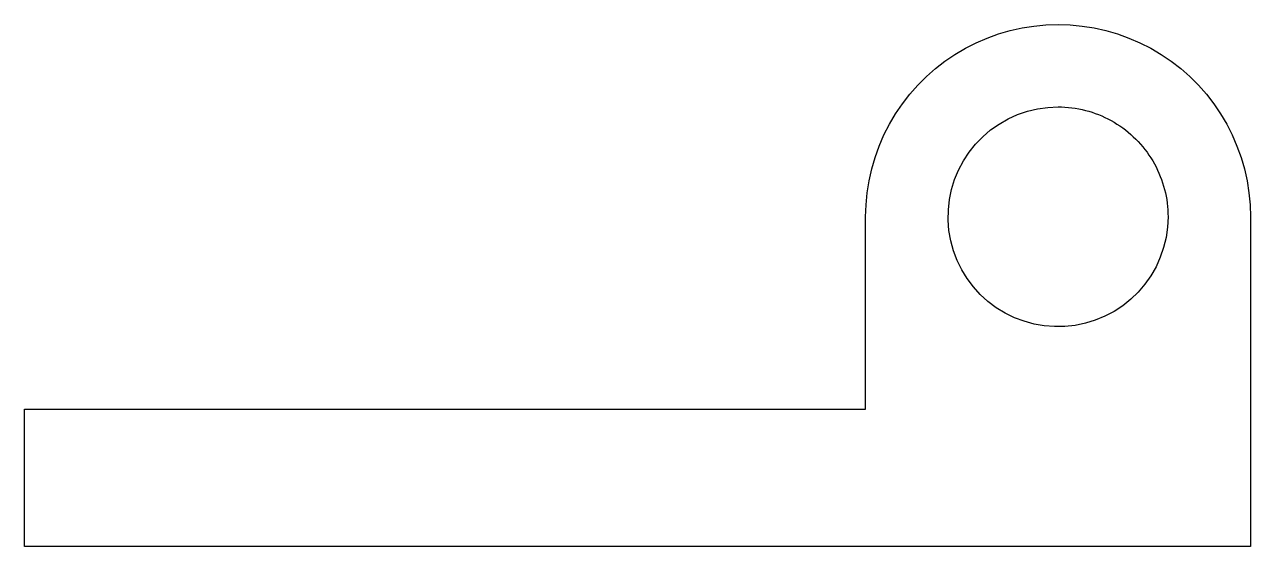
# Model space of a CAD drawing. Header units: metres. Extents: x -34.8 to 9.8, y 0 to 19.
import ezdxf

# ---------------------------------------------------------------- set-up
doc = ezdxf.new("R2010")
doc.units = ezdxf.units.M

msp = doc.modelspace()

# ---------------------------------------------------------------- linework, layer by layer
for points in [[(-4.2, 12), (-4.186, 12.44), (-4.145, 12.877), (-4.076, 13.312), (-3.98, 13.741), (-3.857, 14.163), (-3.708, 14.577), (-3.534, 14.98), (-3.334, 15.372), (-3.11, 15.751), (-2.863, 16.114), (-2.594, 16.462), (-2.303, 16.792), (-1.992, 17.103), (-1.662, 17.394), (-1.314, 17.663), (-0.951, 17.91), (-0.572, 18.134), (-0.18, 18.334), (0.223, 18.508), (0.637, 18.657), (1.059, 18.78), (1.488, 18.876), (1.923, 18.945), (2.36, 18.986), (2.8, 19), (3.24, 18.986), (3.677, 18.945), (4.112, 18.876), (4.541, 18.78), (4.963, 18.657), (5.377, 18.508), (5.78, 18.334), (6.172, 18.134), (6.551, 17.91), (6.914, 17.663), (7.262, 17.394), (7.592, 17.103), (7.903, 16.792), (8.194, 16.462), (8.463, 16.114), (8.71, 15.751), (8.934, 15.372), (9.134, 14.98), (9.308, 14.577), (9.457, 14.163), (9.58, 13.741), (9.676, 13.312), (9.745, 12.877), (9.786, 12.44), (9.8, 12)], [(6.8, 12), (6.782, 11.624), (6.729, 11.25), (6.641, 10.884), (6.519, 10.528), (6.364, 10.184), (6.177, 9.857), (5.961, 9.548), (5.716, 9.262), (5.445, 9), (5.151, 8.764), (4.836, 8.557), (4.503, 8.381), (4.155, 8.236), (3.795, 8.126), (3.426, 8.049), (3.051, 8.008), (2.674, 8.002), (2.299, 8.032), (1.927, 8.096), (1.564, 8.196), (1.211, 8.329), (0.873, 8.495), (0.552, 8.692), (0.25, 8.918), (-0.028, 9.172), (-0.282, 9.45), (-0.508, 9.752), (-0.705, 10.073), (-0.871, 10.411), (-1.004, 10.764), (-1.104, 11.127), (-1.168, 11.499), (-1.198, 11.874), (-1.192, 12.251), (-1.151, 12.626), (-1.074, 12.995), (-0.964, 13.355), (-0.819, 13.703), (-0.643, 14.036), (-0.436, 14.351), (-0.2, 14.645), (0.062, 14.916), (0.348, 15.161), (0.657, 15.377), (0.984, 15.564), (1.328, 15.719), (1.684, 15.841), (2.05, 15.929), (2.424, 15.982), (2.8, 16)], [(2.8, 16), (2.926, 15.998), (3.051, 15.992), (3.176, 15.982), (3.301, 15.968), (3.426, 15.951), (3.55, 15.929), (3.673, 15.904), (3.795, 15.874), (3.916, 15.841), (4.036, 15.804), (4.155, 15.764), (4.272, 15.719), (4.389, 15.671), (4.503, 15.619), (4.616, 15.564), (4.727, 15.505), (4.836, 15.443), (4.943, 15.377), (5.048, 15.308), (5.151, 15.236), (5.252, 15.161), (5.35, 15.082), (5.445, 15), (5.538, 14.916), (5.628, 14.828), (5.716, 14.738), (5.8, 14.645), (5.882, 14.55), (5.961, 14.452), (6.036, 14.351), (6.108, 14.248), (6.177, 14.143), (6.243, 14.036), (6.305, 13.927), (6.364, 13.816), (6.419, 13.703), (6.471, 13.589), (6.519, 13.472), (6.564, 13.355), (6.604, 13.236), (6.641, 13.116), (6.674, 12.995), (6.704, 12.873), (6.729, 12.75), (6.751, 12.626), (6.768, 12.501), (6.782, 12.376), (6.792, 12.251), (6.798, 12.126), (6.8, 12)], [(-4.2, 5), (-4.2, 5.14), (-4.2, 5.28), (-4.2, 5.42), (-4.2, 5.56), (-4.2, 5.7), (-4.2, 5.84), (-4.2, 5.98), (-4.2, 6.12), (-4.2, 6.26), (-4.2, 6.4), (-4.2, 6.54), (-4.2, 6.68), (-4.2, 6.82), (-4.2, 6.96), (-4.2, 7.1), (-4.2, 7.24), (-4.2, 7.38), (-4.2, 7.52), (-4.2, 7.66), (-4.2, 7.8), (-4.2, 7.94), (-4.2, 8.08), (-4.2, 8.22), (-4.2, 8.36), (-4.2, 8.5), (-4.2, 8.64), (-4.2, 8.78), (-4.2, 8.92), (-4.2, 9.06), (-4.2, 9.2), (-4.2, 9.34), (-4.2, 9.48), (-4.2, 9.62), (-4.2, 9.76), (-4.2, 9.9), (-4.2, 10.04), (-4.2, 10.18), (-4.2, 10.32), (-4.2, 10.46), (-4.2, 10.6), (-4.2, 10.74), (-4.2, 10.88), (-4.2, 11.02), (-4.2, 11.16), (-4.2, 11.3), (-4.2, 11.44), (-4.2, 11.58), (-4.2, 11.72), (-4.2, 11.86), (-4.2, 12)], [(-4.2, 5), (-4.2, 5.14), (-4.2, 5.28), (-4.2, 5.42), (-4.2, 5.56), (-4.2, 5.7), (-4.2, 5.84), (-4.2, 5.98), (-4.2, 6.12), (-4.2, 6.26), (-4.2, 6.4), (-4.2, 6.54), (-4.2, 6.68), (-4.2, 6.82), (-4.2, 6.96), (-4.2, 7.1), (-4.2, 7.24), (-4.2, 7.38), (-4.2, 7.52), (-4.2, 7.66), (-4.2, 7.8), (-4.2, 7.94), (-4.2, 8.08), (-4.2, 8.22), (-4.2, 8.36), (-4.2, 8.5), (-4.2, 8.64), (-4.2, 8.78), (-4.2, 8.92), (-4.2, 9.06), (-4.2, 9.2), (-4.2, 9.34), (-4.2, 9.48), (-4.2, 9.62), (-4.2, 9.76), (-4.2, 9.9), (-4.2, 10.04), (-4.2, 10.18), (-4.2, 10.32), (-4.2, 10.46), (-4.2, 10.6), (-4.2, 10.74), (-4.2, 10.88), (-4.2, 11.02), (-4.2, 11.16), (-4.2, 11.3), (-4.2, 11.44), (-4.2, 11.58), (-4.2, 11.72), (-4.2, 11.86), (-4.2, 12)], [(9.8, 12), (9.8, 11.76), (9.8, 11.52), (9.8, 11.28), (9.8, 11.04), (9.8, 10.8), (9.8, 10.56), (9.8, 10.32), (9.8, 10.08), (9.8, 9.84), (9.8, 9.6), (9.8, 9.36), (9.8, 9.12), (9.8, 8.88), (9.8, 8.64), (9.8, 8.4), (9.8, 8.16), (9.8, 7.92), (9.8, 7.68), (9.8, 7.44), (9.8, 7.2), (9.8, 6.96), (9.8, 6.72), (9.8, 6.48), (9.8, 6.24), (9.8, 6), (9.8, 5.76), (9.8, 5.52), (9.8, 5.28), (9.8, 5.04), (9.8, 4.8), (9.8, 4.56), (9.8, 4.32), (9.8, 4.08), (9.8, 3.84), (9.8, 3.6), (9.8, 3.36), (9.8, 3.12), (9.8, 2.88), (9.8, 2.64), (9.8, 2.4), (9.8, 2.16), (9.8, 1.92), (9.8, 1.68), (9.8, 1.44), (9.8, 1.2), (9.8, 0.96), (9.8, 0.72), (9.8, 0.48), (9.8, 0.24), (9.8, 0)], [(-34.8, 0), (-34.8, 0.1), (-34.8, 0.2), (-34.8, 0.3), (-34.8, 0.4), (-34.8, 0.5), (-34.8, 0.6), (-34.8, 0.7), (-34.8, 0.8), (-34.8, 0.9), (-34.8, 1), (-34.8, 1.1), (-34.8, 1.2), (-34.8, 1.3), (-34.8, 1.4), (-34.8, 1.5), (-34.8, 1.6), (-34.8, 1.7), (-34.8, 1.8), (-34.8, 1.9), (-34.8, 2), (-34.8, 2.1), (-34.8, 2.2), (-34.8, 2.3), (-34.8, 2.4), (-34.8, 2.5), (-34.8, 2.6), (-34.8, 2.7), (-34.8, 2.8), (-34.8, 2.9), (-34.8, 3), (-34.8, 3.1), (-34.8, 3.2), (-34.8, 3.3), (-34.8, 3.4), (-34.8, 3.5), (-34.8, 3.6), (-34.8, 3.7), (-34.8, 3.8), (-34.8, 3.9), (-34.8, 4), (-34.8, 4.1), (-34.8, 4.2), (-34.8, 4.3), (-34.8, 4.4), (-34.8, 4.5), (-34.8, 4.6), (-34.8, 4.7), (-34.8, 4.8), (-34.8, 4.9), (-34.8, 5)], [(-34.8, 5), (-34.188, 5), (-33.576, 5), (-32.964, 5), (-32.352, 5), (-31.74, 5), (-31.128, 5), (-30.516, 5), (-29.904, 5), (-29.292, 5), (-28.68, 5), (-28.068, 5), (-27.456, 5), (-26.844, 5), (-26.232, 5), (-25.62, 5), (-25.008, 5), (-24.396, 5), (-23.784, 5), (-23.172, 5), (-22.56, 5), (-21.948, 5), (-21.336, 5), (-20.724, 5), (-20.112, 5), (-19.5, 5), (-18.888, 5), (-18.276, 5), (-17.664, 5), (-17.052, 5), (-16.44, 5), (-15.828, 5), (-15.216, 5), (-14.604, 5), (-13.992, 5), (-13.38, 5), (-12.768, 5), (-12.156, 5), (-11.544, 5), (-10.932, 5), (-10.32, 5), (-9.708, 5), (-9.096, 5), (-8.484, 5), (-7.872, 5), (-7.26, 5), (-6.648, 5), (-6.036, 5), (-5.424, 5), (-4.812, 5), (-4.2, 5)], [(-20, 5), (-19.684, 5), (-19.368, 5), (-19.052, 5), (-18.736, 5), (-18.42, 5), (-18.104, 5), (-17.788, 5), (-17.472, 5), (-17.156, 5), (-16.84, 5), (-16.524, 5), (-16.208, 5), (-15.892, 5), (-15.576, 5), (-15.26, 5), (-14.944, 5), (-14.628, 5), (-14.312, 5), (-13.996, 5), (-13.68, 5), (-13.364, 5), (-13.048, 5), (-12.732, 5), (-12.416, 5), (-12.1, 5), (-11.784, 5), (-11.468, 5), (-11.152, 5), (-10.836, 5), (-10.52, 5), (-10.204, 5), (-9.888, 5), (-9.572, 5), (-9.256, 5), (-8.94, 5), (-8.624, 5), (-8.308, 5), (-7.992, 5), (-7.676, 5), (-7.36, 5), (-7.044, 5), (-6.728, 5), (-6.412, 5), (-6.096, 5), (-5.78, 5), (-5.464, 5), (-5.148, 5), (-4.832, 5), (-4.516, 5), (-4.2, 5)], [(9.8, 0), (8.908, 0), (8.016, 0), (7.124, 0), (6.232, 0), (5.34, 0), (4.448, 0), (3.556, 0), (2.664, 0), (1.772, 0), (0.88, 0), (-0.012, 0), (-0.904, 0), (-1.796, 0), (-2.688, 0), (-3.58, 0), (-4.472, 0), (-5.364, 0), (-6.256, 0), (-7.148, 0), (-8.04, 0), (-8.932, 0), (-9.824, 0), (-10.716, 0), (-11.608, 0), (-12.5, 0), (-13.392, 0), (-14.284, 0), (-15.176, 0), (-16.068, 0), (-16.96, 0), (-17.852, 0), (-18.744, 0), (-19.636, 0), (-20.528, 0), (-21.42, 0), (-22.312, 0), (-23.204, 0), (-24.096, 0), (-24.988, 0), (-25.88, 0), (-26.772, 0), (-27.664, 0), (-28.556, 0), (-29.448, 0), (-30.34, 0), (-31.232, 0), (-32.124, 0), (-33.016, 0), (-33.908, 0), (-34.8, 0)]]:
    msp.add_lwpolyline(points)

doc.saveas('drawing.dxf')
